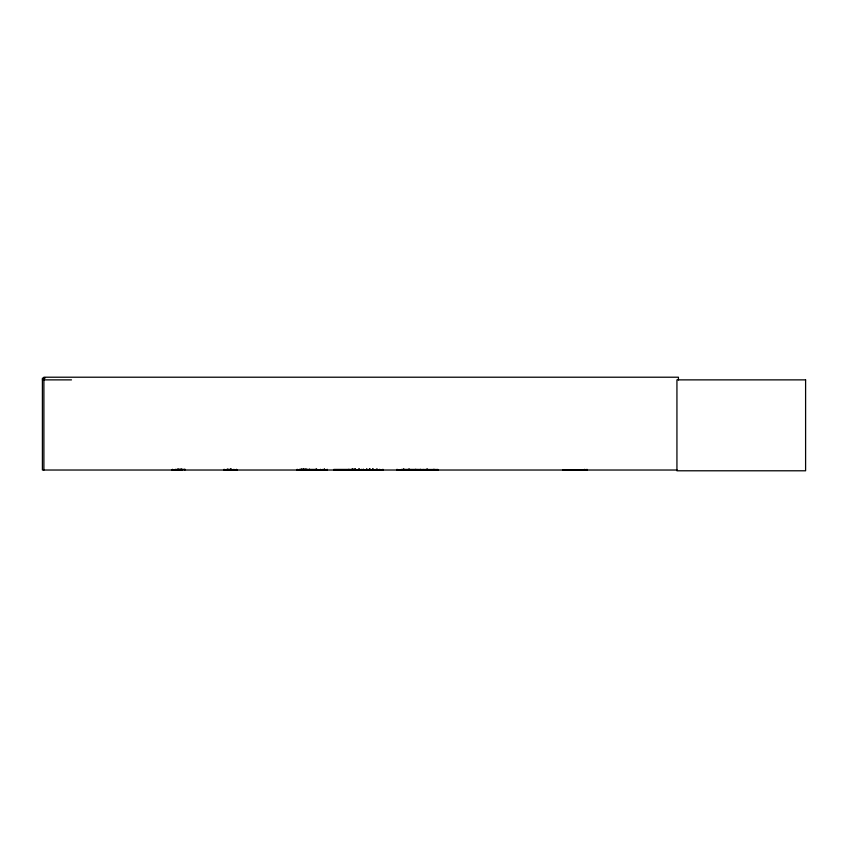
<?xml version="1.0" encoding="UTF-8"?>
<svg xmlns="http://www.w3.org/2000/svg" width="848" height="848" viewBox="0 0 848 848"><rect width="100%" height="100%" fill="white"/><g stroke="black" fill="none" stroke-linecap="round" stroke-linejoin="round"><path stroke-width="1.27" d="M376.183 469.909L376.215 469.273M326.851 470.025L296.736 469.93M396.694 470.025L438.448 470.025M171.964 470.025L184.864 469.336M363.092 469.93L363.114 469.273L363.251 469.93M372.622 469.93L372.537 469.082M373.025 469.909L372.993 469.082M422.304 469.93L422.378 470.025M418.615 469.951L437.992 469.951M587.007 469.803L563.178 469.983L587.166 469.983L586.424 470.004M563.507 470.025L563.379 469.803M565.224 469.803L565.796 470.025M584.696 469.304L584.569 470.004M585.3 470.004L584.696 469.622M586.71 470.004L586.964 469.304M299.821 469.93L299.895 469.336M309.531 469.93L309.594 469.336L309.658 470.025M353.34 469.93L353.404 469.336M45.05 378.166L42.4 378.166L42.4 470.025L677.107 470.025M42.4 379.872L71.486 379.872M300.298 469.432L317.269 469.432M333.762 469.432L350.733 469.432M401.464 469.432L418.435 469.432M418.689 469.506L437.918 469.506M300.266 469.654L317.311 469.675M333.73 469.675L350.775 469.654M401.433 469.675L418.467 469.675M420.258 469.781L433.9 469.781M224.126 470.025L224.126 469.273L224.19 469.834L237.101 469.993M333.741 469.972L383.37 469.93M563.178 469.983L587.134 470.025M429.809 469.93L429.713 470.025M303.086 469.909L303.308 469.082M434.282 469.506L434.229 470.025M423.3 469.463L423.332 469.887M373.48 469.93L373.417 469.336L373.3 469.993M363.612 469.93L363.591 469.273M358.693 469.93L358.63 469.336M233.963 469.93L233.9 469.336L233.825 470.025M379.777 469.909L379.745 469.273M366.601 469.909L366.696 469.082M303.139 469.834L303.139 469.336M678.432 379.872L678.432 377.212L43.895 377.212L43.895 470.025M437.844 469.463L437.844 470.025M433.9 469.22L433.9 470.025M427.318 469.029L427.318 470.025M426.841 469.029L426.894 470.025M420.258 469.22L420.269 470.025M415.7 469.273L415.7 470.025M409.245 469.082L409.245 470.025M408.831 469.082L408.884 470.025M403.945 469.082L403.892 470.025M403.531 469.082L403.531 470.025M397.076 469.273L397.076 470.025M382.872 469.273L382.872 470.025M377.19 469.082L377.19 470.025M376.862 469.082L376.862 470.025M373.109 469.273L373.109 470.025M372.76 469.273L372.76 470.025M370.247 469.082L370.247 470.025M369.792 469.082L369.792 470.025M369.601 469.082L369.601 470.025M369.272 469.082L369.272 470.025M367.036 469.082L367.036 470.025M366.569 469.273L366.569 470.025M361.29 469.273L361.29 470.025M359.531 469.082L359.531 470.025M359.202 469.082L359.202 470.025M358.799 469.273L358.799 470.025M358.556 469.273L358.556 470.025M355.545 469.082L355.545 470.025M355.206 469.082L355.206 470.025M354.867 469.082L354.867 470.025M354.623 469.082L354.623 470.025M353.478 469.273L353.478 470.025M352.81 469.082L352.81 470.025M352.471 469.082L352.471 470.025M351.591 469.273L351.591 470.025M348.857 469.273L348.857 470.025M327.18 469.273L327.18 470.025M324.572 469.082L324.572 470.025M324.328 469.082L324.328 470.025M323.056 469.273L323.056 470.025M320.396 469.273L320.396 470.025M316.474 469.082L316.474 470.025M315.997 469.082L315.997 470.025M309.414 469.273L309.414 470.025M306.934 469.273L306.934 470.025M306.043 469.082L306.043 470.025M305.704 469.082L305.704 470.025M304.114 468.891L304.114 470.025M302.969 469.082L302.969 470.025M301.464 468.891L301.464 470.025M299.959 469.273L299.959 470.025M297.224 469.273L297.224 470.025M236.56 469.273L236.56 470.025M231.504 469.082L231.504 470.025M230.857 469.082L230.857 470.025M230.529 469.082L230.529 470.025M230.031 469.273L230.031 470.025M229.946 469.273L229.946 470.025M228.08 469.082L228.08 470.025M227.741 469.082L227.741 470.025M226.978 469.273L226.978 470.025M184.928 469.273L184.928 470.025M182.203 469.273L182.203 470.025M181.387 469.082L181.387 470.025M181.048 469.082L181.048 470.025M179.924 468.891L179.924 470.025M178.578 469.082L178.578 470.025M178.239 469.082L178.239 470.025M177.274 468.891L177.274 470.025M175.345 469.273L175.345 470.025M172.494 469.273L172.494 470.025M805.6 379.872L676.937 379.872L676.937 470.788L805.6 470.788L805.6 379.872M352.111 469.951L352.015 469.273L352.111 469.951"/></g></svg>
